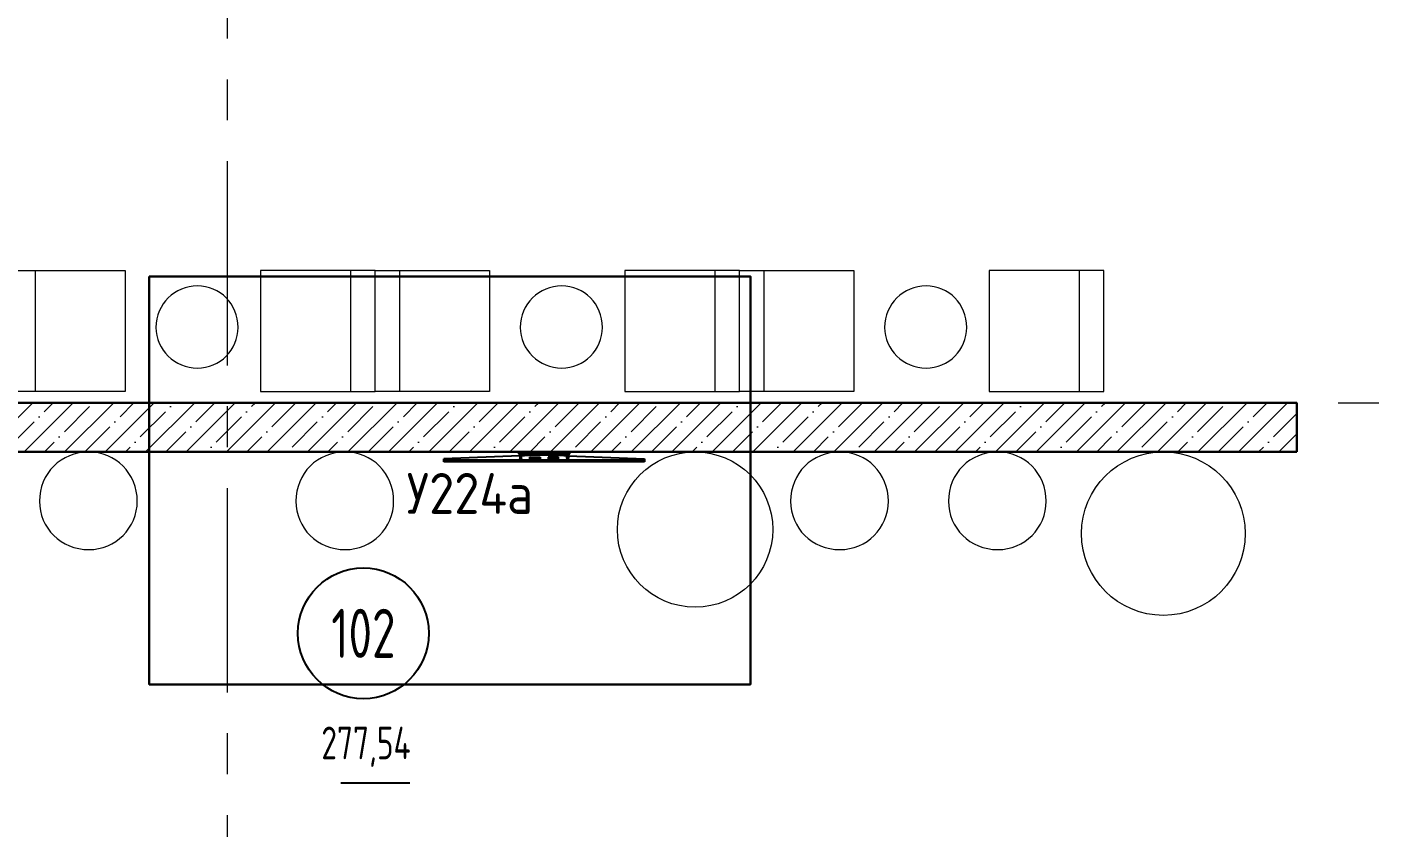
# Model space of a CAD drawing. Header units: millimetres. Extents: x -13407 to 8063098, y -2635 to 109271.
# Drawn here: x 32921 to 41222, y 17360 to 22258 of the extents above; entities that cross this region are included whole.
import ezdxf
from ezdxf.enums import TextEntityAlignment as Align

# ---------------------------------------------------------------- set-up
doc = ezdxf.new("R2010")
doc.units = ezdxf.units.MM
doc.linetypes.add('CENTER', pattern=[2, 1.25, -0.25, 0.25, -0.25])
doc.layers.get('Defpoints').update_dxf_attribs({"color": 6})
for name, color, linetype, lineweight in [('АР_Маркер экспликации', 239, 'Continuous', 13), ('АР_Номер помещения', 1, 'Continuous', 25), ('АР_Оси', 193, 'Continuous', 9), ('АР_Помещения_площадь', 19, 'Continuous', 9), ('АР_Сущ Несущая стена', 202, 'Continuous', 30), ('АР_Штриховка монолит', 250, 'Continuous', 9), ('ТХ_мебель передв', 250, 'Continuous', 13), ('ТХ_обор_комп принт', 30, 'Continuous', 13), ('ТХ_ОСНОВНОЙ', 103, 'Continuous', 25)]:
    doc.layers.add(name, color=color, linetype=linetype, lineweight=lineweight)
doc.layers.add('ТХ_корр_25.03.26', color=1, linetype='Continuous', lineweight=30, plot=False)
doc.layers.get('АР_Маркер экспликации').off()
doc.styles.add('ISOCPEUR', font='isocpeur.ttf', dxfattribs={"width": 0.7})
doc.styles.add('ISOCPEUR_1', font='isocpeur.ttf', dxfattribs={"width": 0.9, "height": 250})
doc.styles.get("Standard").update_dxf_attribs({"font": 'arial.ttf'})

# ---------------------------------------------------------------- blocks, each defined once
blk = doc.blocks.new('*U570')
at = {"layer": 'Defpoints', "color": 253}
blk.add_line((-14507.2, 1767.7), (-14929.5, 1767.7), dxfattribs=at)
at = {"layer": 'АР_Номер помещения', "color": 253}
blk.add_circle((-14791.7, 2684.7), 400, dxfattribs=at)
at = {"layer": 'Defpoints', "color": 253, "style": 'ISOCPEUR', "width": 0.7}
blk.add_attdef('ПЛОЩАДЬ_ПОМЕЩЕНИЯ', text='', height=200, dxfattribs=at).set_placement((-14502.3, 2014.2), align=Align.MIDDLE_RIGHT)
at = {"layer": 'Defpoints', "color": 253, "style": 'ISOCPEUR', "width": 0.7, "flags": 1}
blk.add_attdef('КАТЕГОРИЯ', (-499.2, -2092.2), '', height=250, dxfattribs=at)
at = {"layer": 'АР_Номер помещения', "color": 253, "style": 'ISOCPEUR', "width": 0.7}
blk.add_attdef('НОМЕР_ПОМЕЩЕНИЯ', text='', height=300, dxfattribs=at).set_placement((-14791.7, 2684.7), align=Align.MIDDLE_CENTER)
at = {"layer": 'АР_Помещения_площадь', "color": 253, "lineweight": 30, "width": 0.7, "flags": 104}
blk.add_attdef('ИМЯ_ПОМЕЩЕНИЯ', text='', height=100, dxfattribs=at).set_placement((157.6, 1217.1), align=Align.MIDDLE_CENTER)
blk = doc.blocks.new('У014')
at = {"layer": 'ТХ_мебель передв', "color": 253}
blk.add_circle((-169652.2, 43208.2, -0.6), 500, dxfattribs=at)
blk = doc.blocks.new('У012')
at = {"layer": 'ТХ_мебель передв', "color": 253}
blk.add_open_spline([(-181454, 44963.5, -0.6), (-181454, 44799.5, -0.6), (-181586.3, 44667.2, -0.6), (-181750.4, 44667.2, -0.6), (-181919.7, 44667.2, -0.6), (-182052, 44799.5, -0.6), (-182052, 44963.5, -0.6), (-182052, 45132.9, -0.6), (-181919.7, 45265.2, -0.6), (-181750.4, 45265.2, -0.6), (-181586.3, 45265.2, -0.6), (-181454, 45132.9, -0.6), (-181454, 44963.5, -0.6)], degree=3, knots=[0, 0, 0, 0, 1, 1, 1, 2, 2, 2, 3, 3, 3, 4, 4, 4, 4], dxfattribs=at)
blk = doc.blocks.new('Стол низкий')
at = {"layer": 'ТХ_мебель передв', "color": 253}
blk.add_open_spline([(184399.6, -228430.1, 0), (184399.6, -228567.7, 0), (184288.4, -228678.8, 0), (184150.8, -228678.8, 0), (184013.3, -228678.8, 0), (183896.8, -228567.7, 0), (183896.8, -228430.1, 0), (183896.8, -228287.3, 0), (184013.3, -228176.1, 0), (184150.8, -228176.1, 0), (184288.4, -228176.1, 0), (184399.6, -228287.3, 0), (184399.6, -228430.1, 0)], degree=3, knots=[0, 0, 0, 0, 1, 1, 1, 2, 2, 2, 3, 3, 3, 4, 4, 4, 4], dxfattribs=at)
blk = doc.blocks.new('У017')
at = {"layer": 'ТХ_мебель передв', "color": 253}
blk.add_lwpolyline([(252941.7, -218301.8), (253681.7, -218301.8), (253681.7, -219001.8), (252941.7, -219001.8)], close=True, dxfattribs=at)
blk.add_lwpolyline([(252941.7, -219001.8), (252941.7, -218851.8), (253681.7, -218851.8), (253681.7, -219001.8)], dxfattribs=at)
blk = doc.blocks.new('шк. информатор')
at = {"layer": 'ТХ_ОСНОВНОЙ', "color": 253}
for p, q in [((13544.5, 20288.8), (13561.3, 20753.3)), ((13561.3, 20753.3), (13581.4, 20753.2)), ((13571.4, 20753.3), (13571.4, 19527.5)), ((13581.4, 20753.2), (13581.4, 19527.5)), ((13524.2, 20296.5), (13519.7, 20296.5)), ((13519.7, 20296.5), (13519.7, 19984.4)), ((13524.2, 20284.3), (13524.2, 20296.5)), ((13532.5, 20296.5), (13528, 20296.5)), ((13528, 20284.3), (13528, 20296.5)), ((13532.5, 19984.4), (13532.5, 20296.5)), ((13532.5, 20288.8), (13556.5, 20288.8)), ((13556.5, 20278.8), (13532.5, 20278.8)), ((13551.2, 20227.4), (13551.2, 20164.8)), ((13563.7, 20227.4), (13551.2, 20227.4)), ((13553.7, 20227.4), (13553.7, 20164.8)), ((13556.2, 20227.4), (13556.2, 20164.8)), ((13558.7, 20227.4), (13558.7, 20164.8)), ((13561.2, 20227.4), (13561.2, 20164.8)), ((13563.7, 20227.4), (13563.7, 20164.8)), ((13551.2, 20164.8), (13563.7, 20164.8)), ((13551.2, 20053.5), (13551.2, 20116.1)), ((13551.2, 20116.1), (13563.7, 20116.1)), ((13553.7, 20053.5), (13553.7, 20116.1)), ((13556.2, 20053.5), (13556.2, 20116.1)), ((13558.7, 20053.5), (13558.7, 20116.1)), ((13561.2, 20053.5), (13561.2, 20116.1)), ((13563.7, 20053.5), (13563.7, 20116.1)), ((13563.7, 20053.5), (13551.2, 20053.5)), ((13519.7, 19984.4), (13524.2, 19984.4)), ((13524.2, 19984.4), (13519.7, 19984.4)), ((13528, 19996.6), (13528, 19984.4)), ((13528, 19984.4), (13532.5, 19984.4)), ((13532.5, 19984.4), (13528, 19984.4)), ((13556.5, 20002.1), (13532.5, 20002.1)), ((13532.5, 19992.1), (13556.5, 19992.1)), ((13532.5, 19992.1), (13556.5, 19992.1)), ((13544.5, 19992.1), (13561.3, 19527.5)), ((13581.4, 19527.5), (13561.3, 19527.5))]:
    blk.add_line(p, q, dxfattribs=at)
for points in [[(13528.3, 19986.7), (13519.9, 20294.1)], [(13532.3, 19986.7), (13523.9, 20294.1)], [(13528.3, 20294.2), (13526.1, 20214.1)], [(13532.3, 20294.2), (13528.8, 20115.9)], [(13524.1, 20140.4), (13519.9, 19986.8)], [(13526.1, 20066.8), (13523.9, 19986.8)], [(13524.2, 19984.4), (13524.2, 19996.6)]]:
    blk.add_lwpolyline(points, dxfattribs=at)
for points in [[(13556.5, 20288.8, -1.032034), (13556.5, 20278.8)], [(13556.5, 19992.1, 1.032034), (13556.5, 20002.1)]]:
    blk.add_lwpolyline(points, format="xyb", dxfattribs=at)
for centre, radius in [((13521.9, 20294.2), 2), ((13530.3, 20294.2), 2), ((13556.7, 20283.8), 5), ((13526.2, 20140.4), 2.62), ((13526.2, 20140.4), 2), ((13521.9, 19986.7), 2), ((13521.9, 19986.7), 2), ((13530.3, 19986.7), 2), ((13530.3, 19986.7), 2), ((13556.7, 19997.1), 5)]:
    blk.add_circle(centre, radius, dxfattribs=at)
at = {"layer": 'ТХ_ОСНОВНОЙ', "color": 253, "extrusion": (0, 0, -1)}
for major_axis, start_param, end_param in [((-1285.4, 1285.4), -0.785398, -0.709205), ((-1285.4, -1285.4), 0.709205, 0.785398)]:
    blk.add_ellipse((15354.9, 20140.4), major_axis=major_axis, ratio=1, start_param=start_param, end_param=end_param, dxfattribs=at)

msp = doc.modelspace()

# ---------------------------------------------------------------- hatches: boundary and pattern name
at = {"layer": 'АР_Штриховка монолит', "ltscale": 100}
h = msp.add_hatch(dxfattribs=at)
h.set_pattern_fill('ANSI35', color=253, scale=700)
h.set_pattern_definition([(45, (-944612.81, 118219.9), (-123.743687, 123.743687), []), (45, (-944489.07, 118219.9), (-123.743687, 123.743687), [218.75, -43.75, 0, -43.75])])
h.paths.add_polyline_path([(40685, 19960), (27575, 19960), (27575, 19660), (40685, 19660)])

# ---------------------------------------------------------------- linework, layer by layer
at = {"layer": 'АР_Оси', "color": 253, "linetype": 'CENTER', "ltscale": 1000}
for p, q in [((34145, -1811.3), (34145, 32496.2)), ((-12563.8, 19960), (71033.4, 19960))]:
    msp.add_line(p, q, dxfattribs=at)
at = {"layer": 'АР_Сущ Несущая стена', "color": 253, "ltscale": 100}
for p, q in [((27575, 19960), (40685, 19960)), ((40685, 19960), (40685, 19660)), ((27575, 19660), (40685, 19660))]:
    msp.add_line(p, q, dxfattribs=at)
at = {"layer": 'ТХ_корр_25.03.26', "color": 253, "ltscale": 100}
msp.add_lwpolyline([(33667.2, 20733.7), (37342.9, 20733.7), (37342.9, 18237.8), (33667.2, 18237.8)], close=True, dxfattribs=at)
at = {"layer": 'ТХ_мебель передв', "color": 253, "ltscale": 0.1}
msp.add_circle((37004.7, 19185), 475, dxfattribs=at)

# ---------------------------------------------------------------- block references
at = {"layer": 'АР_Маркер экспликации', "color": 253}
ref = msp.add_blockref('*U570', (49768.2, 15865.4), dxfattribs=at)
ref.add_attrib('НОМЕР_ПОМЕЩЕНИЯ', '102', dxfattribs={"layer": 'АР_Номер помещения', "color": 253, "height": 300, "style": 'ISOCPEUR', "width": 0.7}).set_placement((34976.4, 18550.1), align=Align.MIDDLE_CENTER)
ref.add_attrib('ПЛОЩАДЬ_ПОМЕЩЕНИЯ', '277,54', dxfattribs={"layer": 'Defpoints', "color": 253, "height": 200, "style": 'ISOCPEUR', "width": 0.7}).set_placement((35265.9, 17879.6), align=Align.MIDDLE_RIGHT)
at = {"layer": 'ТХ_мебель передв', "color": 253}
for name, p in [('У012', (215047.8, -25605.2, 0.6)), ('У012', (216615.6, -25605.2, 0.6)), ('У012', (219640.4, -25605.2, 0.6)), ('У012', (220605.9, -25605.2, 0.6)), ('У014', (209520.1, -24048.2, 0.6))]:
    msp.add_blockref(name, p, dxfattribs=at)
at = {"layer": 'ТХ_обор_комп принт', "color": 253, "rotation": 269.9999999999999}
msp.add_blockref('шк. информатор', (15941.6, 33179.7), dxfattribs=at)
at = {"layer": 'ТХ_ОСНОВНОЙ', "color": 253, "rotation": 270}
for p in [(251821.7, 273711.7), (254049.5, 273711.7), (256277.2, 273711.7)]:
    msp.add_blockref('У017', p, dxfattribs=at)
at = {"layer": 'ТХ_ОСНОВНОЙ', "color": 253, "xscale": -1, "rotation": 90}
for p in [(-183954.2, 273711.7), (-181726.4, 273711.7), (-179498.7, 273711.7)]:
    msp.add_blockref('У017', p, dxfattribs=at)
at = {"layer": 'ТХ_ОСНОВНОЙ', "color": 253}
for p in [(-150189, 248851.6, 0), (-147961.3, 248851.6, 0), (-145733.5, 248851.6, 0)]:
    msp.add_blockref('Стол низкий', p, dxfattribs=at)

# ---------------------------------------------------------------- texts
at = {"layer": 'Defpoints', "color": 253, "lineweight": 0, "ltscale": 100, "transparency": 33554687, "style": 'ISOCPEUR_1', "width": 0.9}
msp.add_text('У224а', height=250, dxfattribs=at).set_placement((35241.4, 19280.8))

doc.saveas('drawing.dxf')
